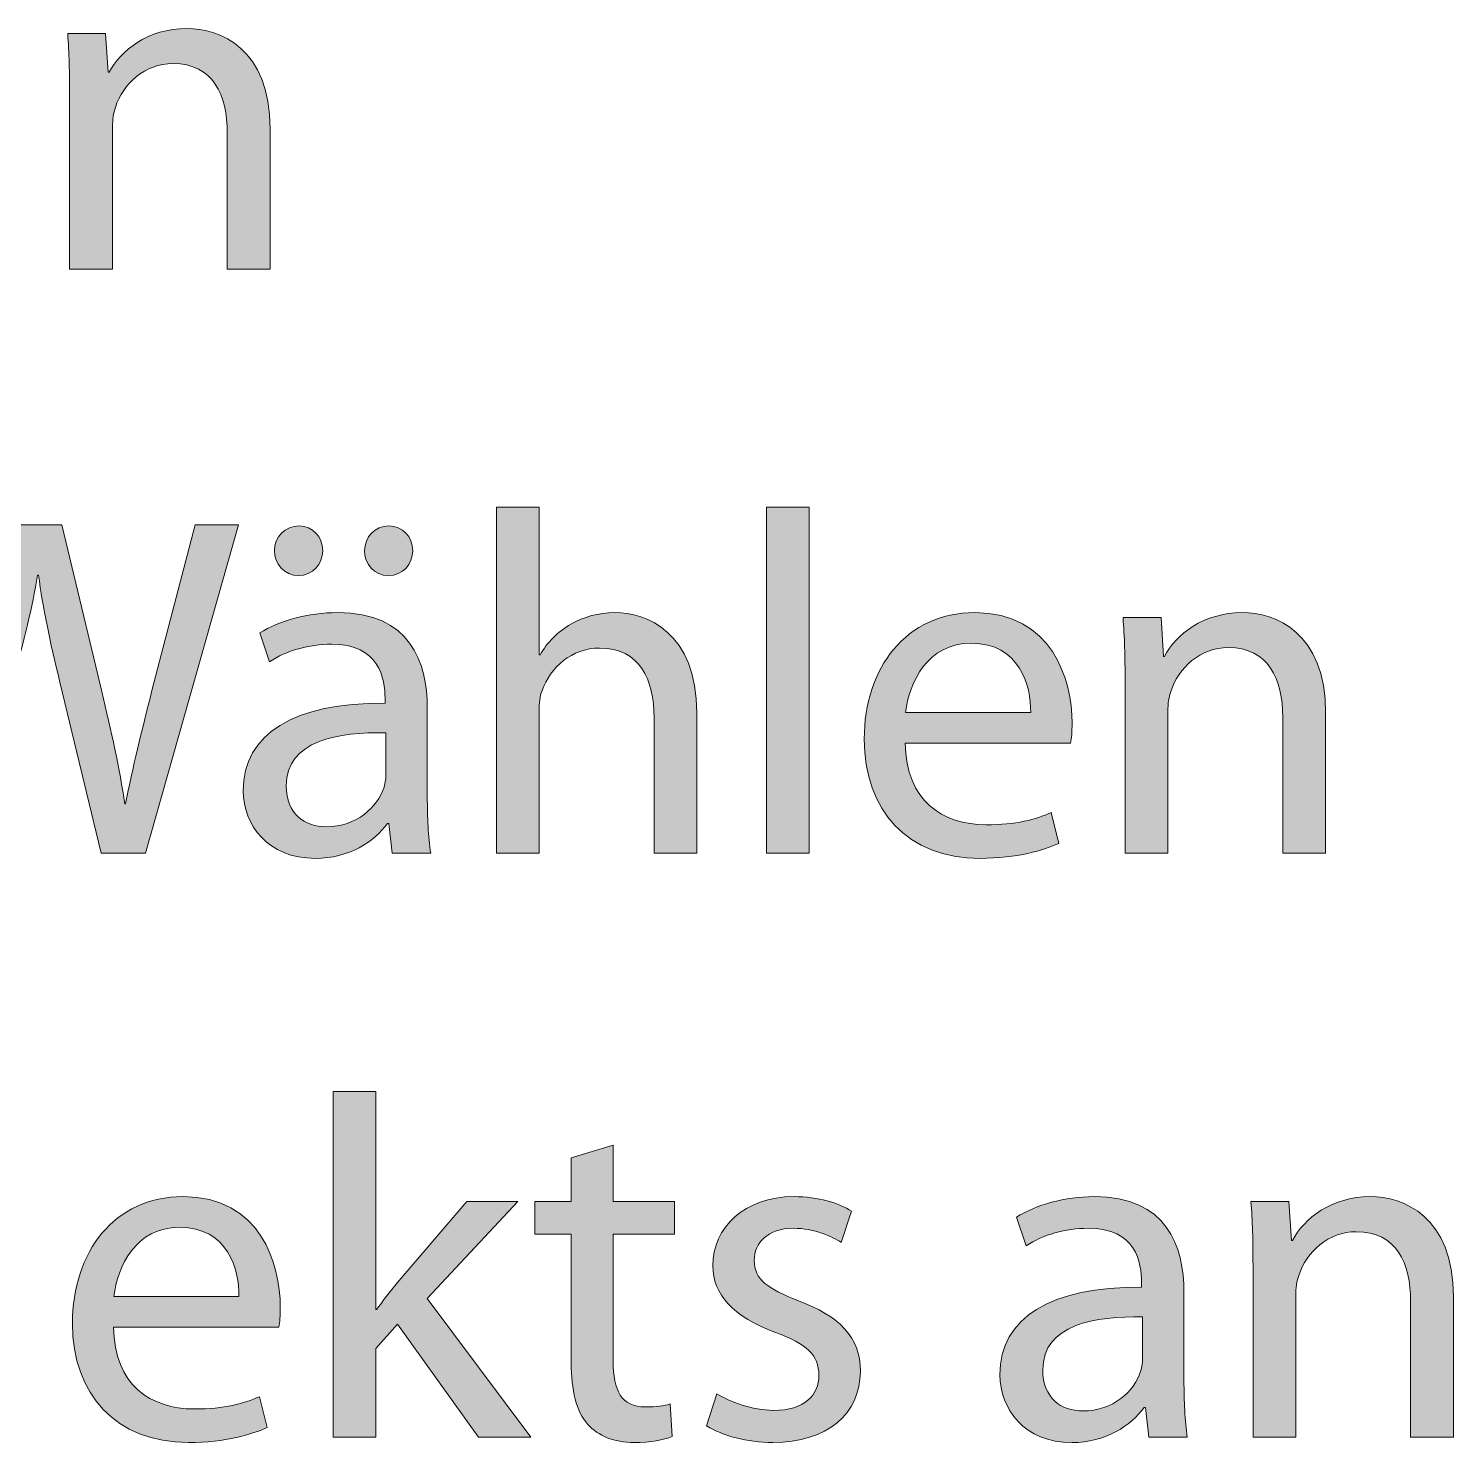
# Model space of a CAD drawing. Header units: inches. Extents: x 0 to 395, y 0 to 191.
# Drawn here: x 379.2 to 393.25, y 67.25 to 81.2 of the extents above; entities that cross this region are included whole.
import ezdxf

# ---------------------------------------------------------------- set-up
doc = ezdxf.new("R2010")
doc.units = ezdxf.units.IN
doc.header["$MEASUREMENT"] = 0
doc.layers.add('Template', color=7, linetype='Continuous')

# ---------------------------------------------------------------- blocks, each defined once
blk = doc.blocks.new('block 5')
at = {"layer": 'Template', "true_color": 0xf6921e}
h = blk.add_hatch(color=30, dxfattribs=at)
h.dxf.hatch_style = 2
edge = h.paths.add_edge_path()
edge.add_spline(control_points=[(379.601, 80.518), (379.601, 80.763), (379.596, 80.955), (379.582, 81.147), (379.582, 81.147), (379.956, 81.147), (379.956, 81.147), (379.956, 81.147), (379.98, 80.763), (379.98, 80.763), (379.98, 80.763), (379.99, 80.763), (379.99, 80.763), (380.105, 80.979), (380.374, 81.195), (380.758, 81.195), (381.08, 81.195), (381.579, 81.003), (381.579, 80.206), (381.579, 80.206), (381.579, 78.823), (381.579, 78.823), (381.579, 78.823), (381.156, 78.823), (381.156, 78.823), (381.156, 78.823), (381.156, 80.163), (381.156, 80.163), (381.156, 80.537), (381.017, 80.85), (380.619, 80.85), (380.345, 80.85), (380.129, 80.652), (380.052, 80.417), (380.033, 80.364), (380.024, 80.292), (380.024, 80.22), (380.024, 80.22), (380.024, 78.823), (380.024, 78.823), (380.024, 78.823), (379.601, 78.823), (379.601, 78.823), (379.601, 78.823), (379.601, 80.518), (379.601, 80.518)], knot_values=[0, 0, 0, 0, 1, 1, 1, 2, 2, 2, 3, 3, 3, 4, 4, 4, 5, 5, 5, 6, 6, 6, 7, 7, 7, 8, 8, 8, 9, 9, 9, 10, 10, 10, 11, 11, 11, 12, 12, 12, 13, 13, 13, 14, 14, 14, 15, 15, 15, 15], degree=3, periodic=1)
h = blk.add_hatch(color=30, dxfattribs=at)
h.dxf.hatch_style = 2
edge = h.paths.add_edge_path()
edge.add_spline(control_points=[(383.81, 76.473), (383.81, 76.473), (384.233, 76.473), (384.233, 76.473), (384.233, 76.473), (384.233, 75.018), (384.233, 75.018), (384.233, 75.018), (384.242, 75.018), (384.242, 75.018), (384.309, 75.138), (384.415, 75.248), (384.545, 75.32), (384.669, 75.392), (384.819, 75.435), (384.977, 75.435), (385.289, 75.435), (385.788, 75.243), (385.788, 74.446), (385.788, 74.446), (385.788, 73.063), (385.788, 73.063), (385.788, 73.063), (385.366, 73.063), (385.366, 73.063), (385.366, 73.063), (385.366, 74.398), (385.366, 74.398), (385.366, 74.773), (385.226, 75.085), (384.828, 75.085), (384.554, 75.085), (384.343, 74.893), (384.261, 74.667), (384.237, 74.605), (384.233, 74.542), (384.233, 74.465), (384.233, 74.465), (384.233, 73.063), (384.233, 73.063), (384.233, 73.063), (383.81, 73.063), (383.81, 73.063), (383.81, 73.063), (383.81, 76.473), (383.81, 76.473)], knot_values=[0, 0, 0, 0, 1, 1, 1, 2, 2, 2, 3, 3, 3, 4, 4, 4, 5, 5, 5, 6, 6, 6, 7, 7, 7, 8, 8, 8, 9, 9, 9, 10, 10, 10, 11, 11, 11, 12, 12, 12, 13, 13, 13, 14, 14, 14, 15, 15, 15, 15], degree=3, periodic=1)
h = blk.add_hatch(color=30, dxfattribs=at)
h.dxf.hatch_style = 2
h.paths.add_polyline_path([(386.474, 76.473), (386.897, 76.473), (386.897, 73.063), (386.474, 73.063)])
h = blk.add_hatch(color=30, dxfattribs=at)
h.dxf.hatch_style = 2
edge = h.paths.add_edge_path()
edge.add_spline(control_points=[(378.137, 73.063), (378.137, 73.063), (377.316, 76.3), (377.316, 76.3), (377.316, 76.3), (377.757, 76.3), (377.757, 76.3), (377.757, 76.3), (378.142, 74.662), (378.142, 74.662), (378.238, 74.259), (378.324, 73.856), (378.382, 73.543), (378.382, 73.543), (378.391, 73.543), (378.391, 73.543), (378.444, 73.865), (378.545, 74.249), (378.655, 74.667), (378.655, 74.667), (379.087, 76.3), (379.087, 76.3), (379.087, 76.3), (379.524, 76.3), (379.524, 76.3), (379.524, 76.3), (379.918, 74.657), (379.918, 74.657), (380.009, 74.273), (380.096, 73.889), (380.144, 73.548), (380.144, 73.548), (380.153, 73.548), (380.153, 73.548), (380.221, 73.903), (380.312, 74.263), (380.413, 74.667), (380.413, 74.667), (380.84, 76.3), (380.84, 76.3), (380.84, 76.3), (381.267, 76.3), (381.267, 76.3), (381.267, 76.3), (380.35, 73.063), (380.35, 73.063), (380.35, 73.063), (379.913, 73.063), (379.913, 73.063), (379.913, 73.063), (379.505, 74.749), (379.505, 74.749), (379.404, 75.162), (379.337, 75.479), (379.294, 75.805), (379.294, 75.805), (379.284, 75.805), (379.284, 75.805), (379.231, 75.483), (379.155, 75.166), (379.035, 74.749), (379.035, 74.749), (378.574, 73.063), (378.574, 73.063), (378.574, 73.063), (378.137, 73.063), (378.137, 73.063)], knot_values=[0, 0, 0, 0, 1, 1, 1, 2, 2, 2, 3, 3, 3, 4, 4, 4, 5, 5, 5, 6, 6, 6, 7, 7, 7, 8, 8, 8, 9, 9, 9, 10, 10, 10, 11, 11, 11, 12, 12, 12, 13, 13, 13, 14, 14, 14, 15, 15, 15, 16, 16, 16, 17, 17, 17, 18, 18, 18, 19, 19, 19, 20, 20, 20, 21, 21, 21, 22, 22, 22, 22], degree=3, periodic=1)
h = blk.add_hatch(color=30, dxfattribs=at)
h.dxf.hatch_style = 2
edge = h.paths.add_edge_path()
edge.add_spline(control_points=[(383.129, 73.62), (383.129, 73.418), (383.139, 73.222), (383.163, 73.063), (383.163, 73.063), (382.783, 73.063), (382.783, 73.063), (382.783, 73.063), (382.75, 73.356), (382.75, 73.356), (382.75, 73.356), (382.736, 73.356), (382.736, 73.356), (382.606, 73.174), (382.356, 73.011), (382.025, 73.011), (381.554, 73.011), (381.314, 73.342), (381.314, 73.678), (381.314, 74.24), (381.814, 74.547), (382.712, 74.542), (382.712, 74.542), (382.712, 74.59), (382.712, 74.59), (382.712, 74.778), (382.658, 75.128), (382.183, 75.123), (381.963, 75.123), (381.737, 75.061), (381.573, 74.95), (381.573, 74.95), (381.477, 75.234), (381.477, 75.234), (381.669, 75.354), (381.953, 75.435), (382.246, 75.435), (382.956, 75.435), (383.129, 74.95), (383.129, 74.489), (383.129, 74.489), (383.129, 73.62), (383.129, 73.62)], knot_values=[0, 0, 0, 0, 1, 1, 1, 2, 2, 2, 3, 3, 3, 4, 4, 4, 5, 5, 5, 6, 6, 6, 7, 7, 7, 8, 8, 8, 9, 9, 9, 10, 10, 10, 11, 11, 11, 12, 12, 12, 13, 13, 13, 14, 14, 14, 14], degree=3, periodic=1)
edge = h.paths.add_edge_path()
edge.add_spline(control_points=[(381.621, 76.045), (381.621, 76.179), (381.727, 76.29), (381.866, 76.29), (381.996, 76.29), (382.097, 76.184), (382.097, 76.045), (382.097, 75.915), (382.001, 75.8), (381.857, 75.8), (381.722, 75.8), (381.621, 75.915), (381.621, 76.045)], knot_values=[0, 0, 0, 0, 1, 1, 1, 2, 2, 2, 3, 3, 3, 4, 4, 4, 4], degree=3, periodic=1)
edge = h.paths.add_edge_path()
edge.add_spline(control_points=[(382.721, 74.249), (382.26, 74.259), (381.737, 74.177), (381.737, 73.726), (381.737, 73.447), (381.919, 73.323), (382.13, 73.323), (382.438, 73.323), (382.634, 73.515), (382.702, 73.712), (382.716, 73.759), (382.721, 73.807), (382.721, 73.846), (382.721, 73.846), (382.721, 74.249), (382.721, 74.249)], knot_values=[0, 0, 0, 0, 1, 1, 1, 2, 2, 2, 3, 3, 3, 4, 4, 4, 5, 5, 5, 5], degree=3, periodic=1)
edge = h.paths.add_edge_path()
edge.add_spline(control_points=[(382.51, 76.045), (382.51, 76.179), (382.615, 76.29), (382.75, 76.29), (382.884, 76.29), (382.985, 76.184), (382.985, 76.045), (382.985, 75.915), (382.889, 75.8), (382.745, 75.8), (382.606, 75.8), (382.51, 75.915), (382.51, 76.045)], knot_values=[0, 0, 0, 0, 1, 1, 1, 2, 2, 2, 3, 3, 3, 4, 4, 4, 4], degree=3, periodic=1)
h = blk.add_hatch(color=30, dxfattribs=at)
h.dxf.hatch_style = 2
edge = h.paths.add_edge_path()
edge.add_spline(control_points=[(387.842, 74.148), (387.852, 73.577), (388.212, 73.342), (388.639, 73.342), (388.942, 73.342), (389.129, 73.395), (389.283, 73.462), (389.283, 73.462), (389.359, 73.159), (389.359, 73.159), (389.21, 73.092), (388.951, 73.011), (388.582, 73.011), (387.866, 73.011), (387.439, 73.486), (387.439, 74.187), (387.439, 74.888), (387.852, 75.435), (388.529, 75.435), (389.292, 75.435), (389.489, 74.773), (389.489, 74.345), (389.489, 74.259), (389.484, 74.196), (389.475, 74.148), (389.475, 74.148), (387.842, 74.148), (387.842, 74.148)], knot_values=[0, 0, 0, 0, 1, 1, 1, 2, 2, 2, 3, 3, 3, 4, 4, 4, 5, 5, 5, 6, 6, 6, 7, 7, 7, 8, 8, 8, 9, 9, 9, 9], degree=3, periodic=1)
edge = h.paths.add_edge_path()
edge.add_spline(control_points=[(389.081, 74.451), (389.086, 74.715), (388.971, 75.133), (388.495, 75.133), (388.063, 75.133), (387.881, 74.744), (387.847, 74.451), (387.847, 74.451), (389.081, 74.451), (389.081, 74.451)], knot_values=[0, 0, 0, 0, 1, 1, 1, 2, 2, 2, 3, 3, 3, 3], degree=3, periodic=1)
h = blk.add_hatch(color=30, dxfattribs=at)
h.dxf.hatch_style = 2
edge = h.paths.add_edge_path()
edge.add_spline(control_points=[(390.012, 74.758), (390.012, 75.003), (390.007, 75.195), (389.992, 75.387), (389.992, 75.387), (390.367, 75.387), (390.367, 75.387), (390.367, 75.387), (390.391, 75.003), (390.391, 75.003), (390.391, 75.003), (390.4, 75.003), (390.4, 75.003), (390.516, 75.219), (390.785, 75.435), (391.169, 75.435), (391.49, 75.435), (391.99, 75.243), (391.99, 74.446), (391.99, 74.446), (391.99, 73.063), (391.99, 73.063), (391.99, 73.063), (391.567, 73.063), (391.567, 73.063), (391.567, 73.063), (391.567, 74.403), (391.567, 74.403), (391.567, 74.778), (391.428, 75.09), (391.029, 75.09), (390.756, 75.09), (390.539, 74.893), (390.463, 74.657), (390.444, 74.605), (390.434, 74.533), (390.434, 74.461), (390.434, 74.461), (390.434, 73.063), (390.434, 73.063), (390.434, 73.063), (390.012, 73.063), (390.012, 73.063), (390.012, 73.063), (390.012, 74.758), (390.012, 74.758)], knot_values=[0, 0, 0, 0, 1, 1, 1, 2, 2, 2, 3, 3, 3, 4, 4, 4, 5, 5, 5, 6, 6, 6, 7, 7, 7, 8, 8, 8, 9, 9, 9, 10, 10, 10, 11, 11, 11, 12, 12, 12, 13, 13, 13, 14, 14, 14, 15, 15, 15, 15], degree=3, periodic=1)
h = blk.add_hatch(color=30, dxfattribs=at)
h.dxf.hatch_style = 2
edge = h.paths.add_edge_path()
edge.add_spline(control_points=[(382.62, 68.561), (382.62, 68.561), (382.629, 68.561), (382.629, 68.561), (382.687, 68.643), (382.764, 68.743), (382.831, 68.825), (382.831, 68.825), (383.518, 69.627), (383.518, 69.627), (383.518, 69.627), (384.022, 69.627), (384.022, 69.627), (384.022, 69.627), (383.128, 68.671), (383.128, 68.671), (383.128, 68.671), (384.151, 67.303), (384.151, 67.303), (384.151, 67.303), (383.633, 67.303), (383.633, 67.303), (383.633, 67.303), (382.836, 68.417), (382.836, 68.417), (382.836, 68.417), (382.62, 68.177), (382.62, 68.177), (382.62, 68.177), (382.62, 67.303), (382.62, 67.303), (382.62, 67.303), (382.202, 67.303), (382.202, 67.303), (382.202, 67.303), (382.202, 70.712), (382.202, 70.712), (382.202, 70.712), (382.62, 70.712), (382.62, 70.712), (382.62, 70.712), (382.62, 68.561), (382.62, 68.561)], knot_values=[0, 0, 0, 0, 1, 1, 1, 2, 2, 2, 3, 3, 3, 4, 4, 4, 5, 5, 5, 6, 6, 6, 7, 7, 7, 8, 8, 8, 9, 9, 9, 10, 10, 10, 11, 11, 11, 12, 12, 12, 13, 13, 13, 14, 14, 14, 14], degree=3, periodic=1)
h = blk.add_hatch(color=30, dxfattribs=at)
h.dxf.hatch_style = 2
edge = h.paths.add_edge_path()
edge.add_spline(control_points=[(384.962, 70.184), (384.962, 70.184), (384.962, 69.627), (384.962, 69.627), (384.962, 69.627), (385.567, 69.627), (385.567, 69.627), (385.567, 69.627), (385.567, 69.305), (385.567, 69.305), (385.567, 69.305), (384.962, 69.305), (384.962, 69.305), (384.962, 69.305), (384.962, 68.052), (384.962, 68.052), (384.962, 67.764), (385.044, 67.601), (385.279, 67.601), (385.394, 67.601), (385.461, 67.61), (385.524, 67.63), (385.524, 67.63), (385.543, 67.308), (385.543, 67.308), (385.461, 67.279), (385.332, 67.25), (385.169, 67.25), (384.972, 67.25), (384.813, 67.318), (384.712, 67.428), (384.597, 67.558), (384.549, 67.764), (384.549, 68.038), (384.549, 68.038), (384.549, 69.305), (384.549, 69.305), (384.549, 69.305), (384.189, 69.305), (384.189, 69.305), (384.189, 69.305), (384.189, 69.627), (384.189, 69.627), (384.189, 69.627), (384.549, 69.627), (384.549, 69.627), (384.549, 69.627), (384.549, 70.059), (384.549, 70.059), (384.549, 70.059), (384.962, 70.184), (384.962, 70.184)], knot_values=[0, 0, 0, 0, 1, 1, 1, 2, 2, 2, 3, 3, 3, 4, 4, 4, 5, 5, 5, 6, 6, 6, 7, 7, 7, 8, 8, 8, 9, 9, 9, 10, 10, 10, 11, 11, 11, 12, 12, 12, 13, 13, 13, 14, 14, 14, 15, 15, 15, 16, 16, 16, 17, 17, 17, 17], degree=3, periodic=1)
h = blk.add_hatch(color=30, dxfattribs=at)
h.dxf.hatch_style = 2
edge = h.paths.add_edge_path()
edge.add_spline(control_points=[(380.033, 68.388), (380.042, 67.817), (380.402, 67.581), (380.829, 67.581), (381.132, 67.581), (381.319, 67.634), (381.473, 67.702), (381.473, 67.702), (381.55, 67.399), (381.55, 67.399), (381.401, 67.332), (381.142, 67.25), (380.772, 67.25), (380.056, 67.25), (379.629, 67.725), (379.629, 68.426), (379.629, 69.128), (380.042, 69.675), (380.719, 69.675), (381.482, 69.675), (381.679, 69.013), (381.679, 68.585), (381.679, 68.498), (381.675, 68.436), (381.665, 68.388), (381.665, 68.388), (380.033, 68.388), (380.033, 68.388)], knot_values=[0, 0, 0, 0, 1, 1, 1, 2, 2, 2, 3, 3, 3, 4, 4, 4, 5, 5, 5, 6, 6, 6, 7, 7, 7, 8, 8, 8, 9, 9, 9, 9], degree=3, periodic=1)
edge = h.paths.add_edge_path()
edge.add_spline(control_points=[(381.271, 68.691), (381.276, 68.955), (381.161, 69.373), (380.685, 69.373), (380.253, 69.373), (380.071, 68.984), (380.037, 68.691), (380.037, 68.691), (381.271, 68.691), (381.271, 68.691)], knot_values=[0, 0, 0, 0, 1, 1, 1, 2, 2, 2, 3, 3, 3, 3], degree=3, periodic=1)
h = blk.add_hatch(color=30, dxfattribs=at)
h.dxf.hatch_style = 2
edge = h.paths.add_edge_path()
edge.add_spline(control_points=[(385.984, 67.73), (386.114, 67.653), (386.334, 67.567), (386.546, 67.567), (386.848, 67.567), (386.992, 67.716), (386.992, 67.913), (386.992, 68.114), (386.873, 68.22), (386.565, 68.336), (386.142, 68.489), (385.946, 68.715), (385.946, 68.993), (385.946, 69.368), (386.253, 69.675), (386.747, 69.675), (386.983, 69.675), (387.189, 69.613), (387.314, 69.531), (387.314, 69.531), (387.213, 69.224), (387.213, 69.224), (387.122, 69.281), (386.954, 69.363), (386.738, 69.363), (386.488, 69.363), (386.354, 69.219), (386.354, 69.046), (386.354, 68.854), (386.488, 68.768), (386.791, 68.647), (387.189, 68.498), (387.401, 68.297), (387.401, 67.951), (387.401, 67.538), (387.079, 67.25), (386.536, 67.25), (386.282, 67.25), (386.046, 67.318), (385.883, 67.414), (385.883, 67.414), (385.984, 67.73), (385.984, 67.73)], knot_values=[0, 0, 0, 0, 1, 1, 1, 2, 2, 2, 3, 3, 3, 4, 4, 4, 5, 5, 5, 6, 6, 6, 7, 7, 7, 8, 8, 8, 9, 9, 9, 10, 10, 10, 11, 11, 11, 12, 12, 12, 13, 13, 13, 14, 14, 14, 14], degree=3, periodic=1)
h = blk.add_hatch(color=30, dxfattribs=at)
h.dxf.hatch_style = 2
edge = h.paths.add_edge_path()
edge.add_spline(control_points=[(390.593, 67.86), (390.593, 67.658), (390.602, 67.462), (390.626, 67.303), (390.626, 67.303), (390.247, 67.303), (390.247, 67.303), (390.247, 67.303), (390.213, 67.596), (390.213, 67.596), (390.213, 67.596), (390.199, 67.596), (390.199, 67.596), (390.069, 67.414), (389.819, 67.25), (389.488, 67.25), (389.017, 67.25), (388.778, 67.581), (388.778, 67.918), (388.778, 68.48), (389.277, 68.787), (390.175, 68.782), (390.175, 68.782), (390.175, 68.83), (390.175, 68.83), (390.175, 69.017), (390.122, 69.368), (389.647, 69.363), (389.426, 69.363), (389.2, 69.301), (389.037, 69.19), (389.037, 69.19), (388.941, 69.473), (388.941, 69.473), (389.133, 69.593), (389.416, 69.675), (389.709, 69.675), (390.42, 69.675), (390.593, 69.19), (390.593, 68.729), (390.593, 68.729), (390.593, 67.86), (390.593, 67.86)], knot_values=[0, 0, 0, 0, 1, 1, 1, 2, 2, 2, 3, 3, 3, 4, 4, 4, 5, 5, 5, 6, 6, 6, 7, 7, 7, 8, 8, 8, 9, 9, 9, 10, 10, 10, 11, 11, 11, 12, 12, 12, 13, 13, 13, 14, 14, 14, 14], degree=3, periodic=1)
edge = h.paths.add_edge_path()
edge.add_spline(control_points=[(390.185, 68.489), (389.724, 68.498), (389.2, 68.417), (389.2, 67.966), (389.2, 67.687), (389.383, 67.562), (389.594, 67.562), (389.901, 67.562), (390.098, 67.754), (390.165, 67.951), (390.18, 67.999), (390.185, 68.047), (390.185, 68.086), (390.185, 68.086), (390.185, 68.489), (390.185, 68.489)], knot_values=[0, 0, 0, 0, 1, 1, 1, 2, 2, 2, 3, 3, 3, 4, 4, 4, 5, 5, 5, 5], degree=3, periodic=1)
h = blk.add_hatch(color=30, dxfattribs=at)
h.dxf.hatch_style = 2
edge = h.paths.add_edge_path()
edge.add_spline(control_points=[(391.274, 68.998), (391.274, 69.243), (391.269, 69.435), (391.254, 69.627), (391.254, 69.627), (391.629, 69.627), (391.629, 69.627), (391.629, 69.627), (391.653, 69.243), (391.653, 69.243), (391.653, 69.243), (391.663, 69.243), (391.663, 69.243), (391.778, 69.459), (392.047, 69.675), (392.431, 69.675), (392.753, 69.675), (393.252, 69.483), (393.252, 68.686), (393.252, 68.686), (393.252, 67.303), (393.252, 67.303), (393.252, 67.303), (392.829, 67.303), (392.829, 67.303), (392.829, 67.303), (392.829, 68.643), (392.829, 68.643), (392.829, 69.017), (392.69, 69.329), (392.292, 69.329), (392.018, 69.329), (391.802, 69.132), (391.725, 68.897), (391.706, 68.844), (391.696, 68.772), (391.696, 68.7), (391.696, 68.7), (391.696, 67.303), (391.696, 67.303), (391.696, 67.303), (391.274, 67.303), (391.274, 67.303), (391.274, 67.303), (391.274, 68.998), (391.274, 68.998)], knot_values=[0, 0, 0, 0, 1, 1, 1, 2, 2, 2, 3, 3, 3, 4, 4, 4, 5, 5, 5, 6, 6, 6, 7, 7, 7, 8, 8, 8, 9, 9, 9, 10, 10, 10, 11, 11, 11, 12, 12, 12, 13, 13, 13, 14, 14, 14, 15, 15, 15, 15], degree=3, periodic=1)
at = {"layer": 'Template', "lineweight": 0}
blk.add_lwpolyline([(386.474, 76.473), (386.897, 76.473), (386.897, 73.063), (386.474, 73.063), (386.474, 76.473)], dxfattribs=at)
for points, knots in [([(379.601, 80.518), (379.601, 80.763), (379.596, 80.955), (379.582, 81.147), (379.582, 81.147), (379.956, 81.147), (379.956, 81.147), (379.956, 81.147), (379.98, 80.763), (379.98, 80.763), (379.98, 80.763), (379.99, 80.763), (379.99, 80.763), (380.105, 80.979), (380.374, 81.195), (380.758, 81.195), (381.08, 81.195), (381.579, 81.003), (381.579, 80.206), (381.579, 80.206), (381.579, 78.823), (381.579, 78.823), (381.579, 78.823), (381.156, 78.823), (381.156, 78.823), (381.156, 78.823), (381.156, 80.163), (381.156, 80.163), (381.156, 80.537), (381.017, 80.85), (380.619, 80.85), (380.345, 80.85), (380.129, 80.652), (380.052, 80.417), (380.033, 80.364), (380.024, 80.292), (380.024, 80.22), (380.024, 80.22), (380.024, 78.823), (380.024, 78.823), (380.024, 78.823), (379.601, 78.823), (379.601, 78.823), (379.601, 78.823), (379.601, 80.518), (379.601, 80.518)], [0, 0, 0, 0, 1, 1, 1, 2, 2, 2, 3, 3, 3, 4, 4, 4, 5, 5, 5, 6, 6, 6, 7, 7, 7, 8, 8, 8, 9, 9, 9, 10, 10, 10, 11, 11, 11, 12, 12, 12, 13, 13, 13, 14, 14, 14, 15, 15, 15, 15]), ([(383.81, 76.473), (383.81, 76.473), (384.233, 76.473), (384.233, 76.473), (384.233, 76.473), (384.233, 75.018), (384.233, 75.018), (384.233, 75.018), (384.242, 75.018), (384.242, 75.018), (384.309, 75.138), (384.415, 75.248), (384.545, 75.32), (384.669, 75.392), (384.819, 75.435), (384.977, 75.435), (385.289, 75.435), (385.788, 75.243), (385.788, 74.446), (385.788, 74.446), (385.788, 73.063), (385.788, 73.063), (385.788, 73.063), (385.366, 73.063), (385.366, 73.063), (385.366, 73.063), (385.366, 74.398), (385.366, 74.398), (385.366, 74.773), (385.226, 75.085), (384.828, 75.085), (384.554, 75.085), (384.343, 74.893), (384.261, 74.667), (384.237, 74.605), (384.233, 74.542), (384.233, 74.465), (384.233, 74.465), (384.233, 73.063), (384.233, 73.063), (384.233, 73.063), (383.81, 73.063), (383.81, 73.063), (383.81, 73.063), (383.81, 76.473), (383.81, 76.473)], [0, 0, 0, 0, 1, 1, 1, 2, 2, 2, 3, 3, 3, 4, 4, 4, 5, 5, 5, 6, 6, 6, 7, 7, 7, 8, 8, 8, 9, 9, 9, 10, 10, 10, 11, 11, 11, 12, 12, 12, 13, 13, 13, 14, 14, 14, 15, 15, 15, 15]), ([(378.137, 73.063), (378.137, 73.063), (377.316, 76.3), (377.316, 76.3), (377.316, 76.3), (377.757, 76.3), (377.757, 76.3), (377.757, 76.3), (378.142, 74.662), (378.142, 74.662), (378.238, 74.259), (378.324, 73.856), (378.382, 73.543), (378.382, 73.543), (378.391, 73.543), (378.391, 73.543), (378.444, 73.865), (378.545, 74.249), (378.655, 74.667), (378.655, 74.667), (379.087, 76.3), (379.087, 76.3), (379.087, 76.3), (379.524, 76.3), (379.524, 76.3), (379.524, 76.3), (379.918, 74.657), (379.918, 74.657), (380.009, 74.273), (380.096, 73.889), (380.144, 73.548), (380.144, 73.548), (380.153, 73.548), (380.153, 73.548), (380.221, 73.903), (380.312, 74.263), (380.413, 74.667), (380.413, 74.667), (380.84, 76.3), (380.84, 76.3), (380.84, 76.3), (381.267, 76.3), (381.267, 76.3), (381.267, 76.3), (380.35, 73.063), (380.35, 73.063), (380.35, 73.063), (379.913, 73.063), (379.913, 73.063), (379.913, 73.063), (379.505, 74.749), (379.505, 74.749), (379.404, 75.162), (379.337, 75.479), (379.294, 75.805), (379.294, 75.805), (379.284, 75.805), (379.284, 75.805), (379.231, 75.483), (379.155, 75.166), (379.035, 74.749), (379.035, 74.749), (378.574, 73.063), (378.574, 73.063), (378.574, 73.063), (378.137, 73.063), (378.137, 73.063)], [0, 0, 0, 0, 1, 1, 1, 2, 2, 2, 3, 3, 3, 4, 4, 4, 5, 5, 5, 6, 6, 6, 7, 7, 7, 8, 8, 8, 9, 9, 9, 10, 10, 10, 11, 11, 11, 12, 12, 12, 13, 13, 13, 14, 14, 14, 15, 15, 15, 16, 16, 16, 17, 17, 17, 18, 18, 18, 19, 19, 19, 20, 20, 20, 21, 21, 21, 22, 22, 22, 22]), ([(381.621, 76.045), (381.621, 76.179), (381.727, 76.29), (381.866, 76.29), (381.996, 76.29), (382.097, 76.184), (382.097, 76.045), (382.097, 75.915), (382.001, 75.8), (381.857, 75.8), (381.722, 75.8), (381.621, 75.915), (381.621, 76.045)], [0, 0, 0, 0, 1, 1, 1, 2, 2, 2, 3, 3, 3, 4, 4, 4, 4]), ([(382.51, 76.045), (382.51, 76.179), (382.615, 76.29), (382.75, 76.29), (382.884, 76.29), (382.985, 76.184), (382.985, 76.045), (382.985, 75.915), (382.889, 75.8), (382.745, 75.8), (382.606, 75.8), (382.51, 75.915), (382.51, 76.045)], [0, 0, 0, 0, 1, 1, 1, 2, 2, 2, 3, 3, 3, 4, 4, 4, 4]), ([(383.129, 73.62), (383.129, 73.418), (383.139, 73.222), (383.163, 73.063), (383.163, 73.063), (382.783, 73.063), (382.783, 73.063), (382.783, 73.063), (382.75, 73.356), (382.75, 73.356), (382.75, 73.356), (382.736, 73.356), (382.736, 73.356), (382.606, 73.174), (382.356, 73.011), (382.025, 73.011), (381.554, 73.011), (381.314, 73.342), (381.314, 73.678), (381.314, 74.24), (381.814, 74.547), (382.712, 74.542), (382.712, 74.542), (382.712, 74.59), (382.712, 74.59), (382.712, 74.778), (382.658, 75.128), (382.183, 75.123), (381.963, 75.123), (381.737, 75.061), (381.573, 74.95), (381.573, 74.95), (381.477, 75.234), (381.477, 75.234), (381.669, 75.354), (381.953, 75.435), (382.246, 75.435), (382.956, 75.435), (383.129, 74.95), (383.129, 74.489), (383.129, 74.489), (383.129, 73.62), (383.129, 73.62)], [0, 0, 0, 0, 1, 1, 1, 2, 2, 2, 3, 3, 3, 4, 4, 4, 5, 5, 5, 6, 6, 6, 7, 7, 7, 8, 8, 8, 9, 9, 9, 10, 10, 10, 11, 11, 11, 12, 12, 12, 13, 13, 13, 14, 14, 14, 14]), ([(387.842, 74.148), (387.852, 73.577), (388.212, 73.342), (388.639, 73.342), (388.942, 73.342), (389.129, 73.395), (389.283, 73.462), (389.283, 73.462), (389.359, 73.159), (389.359, 73.159), (389.21, 73.092), (388.951, 73.011), (388.582, 73.011), (387.866, 73.011), (387.439, 73.486), (387.439, 74.187), (387.439, 74.888), (387.852, 75.435), (388.529, 75.435), (389.292, 75.435), (389.489, 74.773), (389.489, 74.345), (389.489, 74.259), (389.484, 74.196), (389.475, 74.148), (389.475, 74.148), (387.842, 74.148), (387.842, 74.148)], [0, 0, 0, 0, 1, 1, 1, 2, 2, 2, 3, 3, 3, 4, 4, 4, 5, 5, 5, 6, 6, 6, 7, 7, 7, 8, 8, 8, 9, 9, 9, 9]), ([(390.012, 74.758), (390.012, 75.003), (390.007, 75.195), (389.992, 75.387), (389.992, 75.387), (390.367, 75.387), (390.367, 75.387), (390.367, 75.387), (390.391, 75.003), (390.391, 75.003), (390.391, 75.003), (390.4, 75.003), (390.4, 75.003), (390.516, 75.219), (390.785, 75.435), (391.169, 75.435), (391.49, 75.435), (391.99, 75.243), (391.99, 74.446), (391.99, 74.446), (391.99, 73.063), (391.99, 73.063), (391.99, 73.063), (391.567, 73.063), (391.567, 73.063), (391.567, 73.063), (391.567, 74.403), (391.567, 74.403), (391.567, 74.778), (391.428, 75.09), (391.029, 75.09), (390.756, 75.09), (390.539, 74.893), (390.463, 74.657), (390.444, 74.605), (390.434, 74.533), (390.434, 74.461), (390.434, 74.461), (390.434, 73.063), (390.434, 73.063), (390.434, 73.063), (390.012, 73.063), (390.012, 73.063), (390.012, 73.063), (390.012, 74.758), (390.012, 74.758)], [0, 0, 0, 0, 1, 1, 1, 2, 2, 2, 3, 3, 3, 4, 4, 4, 5, 5, 5, 6, 6, 6, 7, 7, 7, 8, 8, 8, 9, 9, 9, 10, 10, 10, 11, 11, 11, 12, 12, 12, 13, 13, 13, 14, 14, 14, 15, 15, 15, 15]), ([(389.081, 74.451), (389.086, 74.715), (388.971, 75.133), (388.495, 75.133), (388.063, 75.133), (387.881, 74.744), (387.847, 74.451), (387.847, 74.451), (389.081, 74.451), (389.081, 74.451)], [0, 0, 0, 0, 1, 1, 1, 2, 2, 2, 3, 3, 3, 3]), ([(382.721, 74.249), (382.26, 74.259), (381.737, 74.177), (381.737, 73.726), (381.737, 73.447), (381.919, 73.323), (382.13, 73.323), (382.438, 73.323), (382.634, 73.515), (382.702, 73.712), (382.716, 73.759), (382.721, 73.807), (382.721, 73.846), (382.721, 73.846), (382.721, 74.249), (382.721, 74.249)], [0, 0, 0, 0, 1, 1, 1, 2, 2, 2, 3, 3, 3, 4, 4, 4, 5, 5, 5, 5]), ([(382.62, 68.561), (382.62, 68.561), (382.629, 68.561), (382.629, 68.561), (382.687, 68.643), (382.764, 68.743), (382.831, 68.825), (382.831, 68.825), (383.518, 69.627), (383.518, 69.627), (383.518, 69.627), (384.022, 69.627), (384.022, 69.627), (384.022, 69.627), (383.128, 68.671), (383.128, 68.671), (383.128, 68.671), (384.151, 67.303), (384.151, 67.303), (384.151, 67.303), (383.633, 67.303), (383.633, 67.303), (383.633, 67.303), (382.836, 68.417), (382.836, 68.417), (382.836, 68.417), (382.62, 68.177), (382.62, 68.177), (382.62, 68.177), (382.62, 67.303), (382.62, 67.303), (382.62, 67.303), (382.202, 67.303), (382.202, 67.303), (382.202, 67.303), (382.202, 70.712), (382.202, 70.712), (382.202, 70.712), (382.62, 70.712), (382.62, 70.712), (382.62, 70.712), (382.62, 68.561), (382.62, 68.561)], [0, 0, 0, 0, 1, 1, 1, 2, 2, 2, 3, 3, 3, 4, 4, 4, 5, 5, 5, 6, 6, 6, 7, 7, 7, 8, 8, 8, 9, 9, 9, 10, 10, 10, 11, 11, 11, 12, 12, 12, 13, 13, 13, 14, 14, 14, 14]), ([(384.962, 70.184), (384.962, 70.184), (384.962, 69.627), (384.962, 69.627), (384.962, 69.627), (385.567, 69.627), (385.567, 69.627), (385.567, 69.627), (385.567, 69.305), (385.567, 69.305), (385.567, 69.305), (384.962, 69.305), (384.962, 69.305), (384.962, 69.305), (384.962, 68.052), (384.962, 68.052), (384.962, 67.764), (385.044, 67.601), (385.279, 67.601), (385.394, 67.601), (385.461, 67.61), (385.524, 67.63), (385.524, 67.63), (385.543, 67.308), (385.543, 67.308), (385.461, 67.279), (385.332, 67.25), (385.169, 67.25), (384.972, 67.25), (384.813, 67.318), (384.712, 67.428), (384.597, 67.558), (384.549, 67.764), (384.549, 68.038), (384.549, 68.038), (384.549, 69.305), (384.549, 69.305), (384.549, 69.305), (384.189, 69.305), (384.189, 69.305), (384.189, 69.305), (384.189, 69.627), (384.189, 69.627), (384.189, 69.627), (384.549, 69.627), (384.549, 69.627), (384.549, 69.627), (384.549, 70.059), (384.549, 70.059), (384.549, 70.059), (384.962, 70.184), (384.962, 70.184)], [0, 0, 0, 0, 1, 1, 1, 2, 2, 2, 3, 3, 3, 4, 4, 4, 5, 5, 5, 6, 6, 6, 7, 7, 7, 8, 8, 8, 9, 9, 9, 10, 10, 10, 11, 11, 11, 12, 12, 12, 13, 13, 13, 14, 14, 14, 15, 15, 15, 16, 16, 16, 17, 17, 17, 17]), ([(380.033, 68.388), (380.042, 67.817), (380.402, 67.581), (380.829, 67.581), (381.132, 67.581), (381.319, 67.634), (381.473, 67.702), (381.473, 67.702), (381.55, 67.399), (381.55, 67.399), (381.401, 67.332), (381.142, 67.25), (380.772, 67.25), (380.056, 67.25), (379.629, 67.725), (379.629, 68.426), (379.629, 69.128), (380.042, 69.675), (380.719, 69.675), (381.482, 69.675), (381.679, 69.013), (381.679, 68.585), (381.679, 68.498), (381.675, 68.436), (381.665, 68.388), (381.665, 68.388), (380.033, 68.388), (380.033, 68.388)], [0, 0, 0, 0, 1, 1, 1, 2, 2, 2, 3, 3, 3, 4, 4, 4, 5, 5, 5, 6, 6, 6, 7, 7, 7, 8, 8, 8, 9, 9, 9, 9]), ([(385.984, 67.73), (386.114, 67.653), (386.334, 67.567), (386.546, 67.567), (386.848, 67.567), (386.992, 67.716), (386.992, 67.913), (386.992, 68.114), (386.873, 68.22), (386.565, 68.336), (386.142, 68.489), (385.946, 68.715), (385.946, 68.993), (385.946, 69.368), (386.253, 69.675), (386.747, 69.675), (386.983, 69.675), (387.189, 69.613), (387.314, 69.531), (387.314, 69.531), (387.213, 69.224), (387.213, 69.224), (387.122, 69.281), (386.954, 69.363), (386.738, 69.363), (386.488, 69.363), (386.354, 69.219), (386.354, 69.046), (386.354, 68.854), (386.488, 68.768), (386.791, 68.647), (387.189, 68.498), (387.401, 68.297), (387.401, 67.951), (387.401, 67.538), (387.079, 67.25), (386.536, 67.25), (386.282, 67.25), (386.046, 67.318), (385.883, 67.414), (385.883, 67.414), (385.984, 67.73), (385.984, 67.73)], [0, 0, 0, 0, 1, 1, 1, 2, 2, 2, 3, 3, 3, 4, 4, 4, 5, 5, 5, 6, 6, 6, 7, 7, 7, 8, 8, 8, 9, 9, 9, 10, 10, 10, 11, 11, 11, 12, 12, 12, 13, 13, 13, 14, 14, 14, 14]), ([(390.593, 67.86), (390.593, 67.658), (390.602, 67.462), (390.626, 67.303), (390.626, 67.303), (390.247, 67.303), (390.247, 67.303), (390.247, 67.303), (390.213, 67.596), (390.213, 67.596), (390.213, 67.596), (390.199, 67.596), (390.199, 67.596), (390.069, 67.414), (389.819, 67.25), (389.488, 67.25), (389.017, 67.25), (388.778, 67.581), (388.778, 67.918), (388.778, 68.48), (389.277, 68.787), (390.175, 68.782), (390.175, 68.782), (390.175, 68.83), (390.175, 68.83), (390.175, 69.017), (390.122, 69.368), (389.647, 69.363), (389.426, 69.363), (389.2, 69.301), (389.037, 69.19), (389.037, 69.19), (388.941, 69.473), (388.941, 69.473), (389.133, 69.593), (389.416, 69.675), (389.709, 69.675), (390.42, 69.675), (390.593, 69.19), (390.593, 68.729), (390.593, 68.729), (390.593, 67.86), (390.593, 67.86)], [0, 0, 0, 0, 1, 1, 1, 2, 2, 2, 3, 3, 3, 4, 4, 4, 5, 5, 5, 6, 6, 6, 7, 7, 7, 8, 8, 8, 9, 9, 9, 10, 10, 10, 11, 11, 11, 12, 12, 12, 13, 13, 13, 14, 14, 14, 14]), ([(391.274, 68.998), (391.274, 69.243), (391.269, 69.435), (391.254, 69.627), (391.254, 69.627), (391.629, 69.627), (391.629, 69.627), (391.629, 69.627), (391.653, 69.243), (391.653, 69.243), (391.653, 69.243), (391.663, 69.243), (391.663, 69.243), (391.778, 69.459), (392.047, 69.675), (392.431, 69.675), (392.753, 69.675), (393.252, 69.483), (393.252, 68.686), (393.252, 68.686), (393.252, 67.303), (393.252, 67.303), (393.252, 67.303), (392.829, 67.303), (392.829, 67.303), (392.829, 67.303), (392.829, 68.643), (392.829, 68.643), (392.829, 69.017), (392.69, 69.329), (392.292, 69.329), (392.018, 69.329), (391.802, 69.132), (391.725, 68.897), (391.706, 68.844), (391.696, 68.772), (391.696, 68.7), (391.696, 68.7), (391.696, 67.303), (391.696, 67.303), (391.696, 67.303), (391.274, 67.303), (391.274, 67.303), (391.274, 67.303), (391.274, 68.998), (391.274, 68.998)], [0, 0, 0, 0, 1, 1, 1, 2, 2, 2, 3, 3, 3, 4, 4, 4, 5, 5, 5, 6, 6, 6, 7, 7, 7, 8, 8, 8, 9, 9, 9, 10, 10, 10, 11, 11, 11, 12, 12, 12, 13, 13, 13, 14, 14, 14, 15, 15, 15, 15]), ([(381.271, 68.691), (381.276, 68.955), (381.161, 69.373), (380.685, 69.373), (380.253, 69.373), (380.071, 68.984), (380.037, 68.691), (380.037, 68.691), (381.271, 68.691), (381.271, 68.691)], [0, 0, 0, 0, 1, 1, 1, 2, 2, 2, 3, 3, 3, 3]), ([(390.185, 68.489), (389.724, 68.498), (389.2, 68.417), (389.2, 67.966), (389.2, 67.687), (389.383, 67.562), (389.594, 67.562), (389.901, 67.562), (390.098, 67.754), (390.165, 67.951), (390.18, 67.999), (390.185, 68.047), (390.185, 68.086), (390.185, 68.086), (390.185, 68.489), (390.185, 68.489)], [0, 0, 0, 0, 1, 1, 1, 2, 2, 2, 3, 3, 3, 4, 4, 4, 5, 5, 5, 5])]:
    blk.add_open_spline(points, degree=3, knots=knots, dxfattribs=at)

msp = doc.modelspace()

# ---------------------------------------------------------------- block references
at = {"layer": 'Template'}
msp.add_blockref('block 5', (0, 0), dxfattribs=at)

doc.saveas('drawing.dxf')
